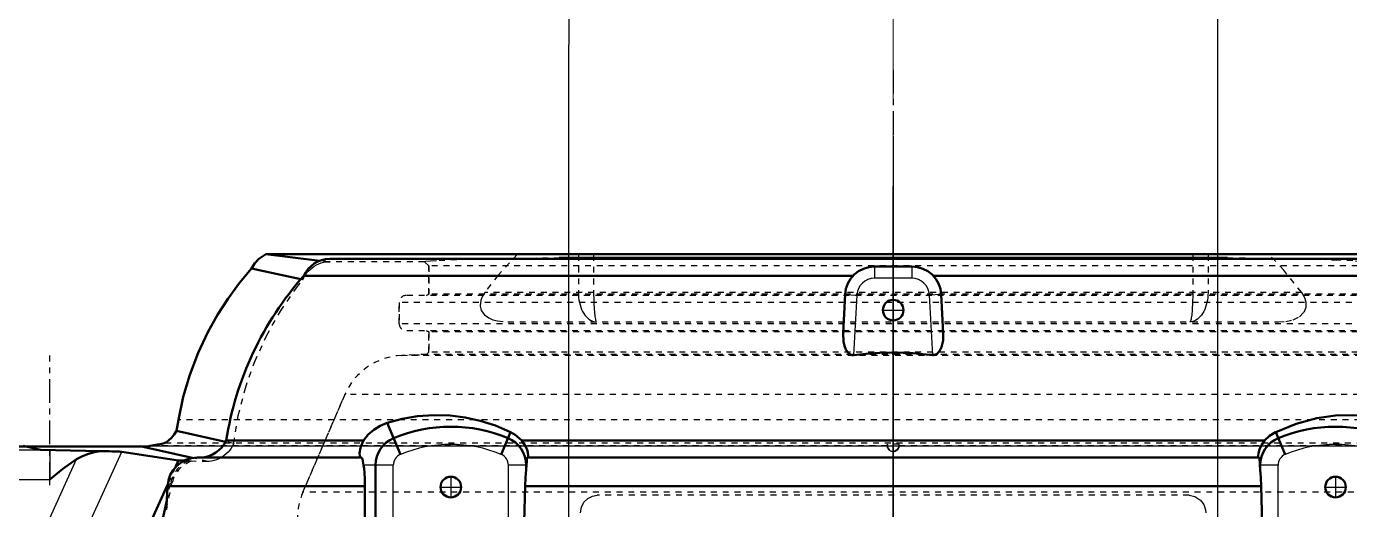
# Model space of a CAD drawing. Header units: millimetres. Extents: x 29178 to 37588, y 1365 to 7305.
# Drawn here: x 30956.5 to 31180.9, y 4047.6 to 4129.5 of the extents above; entities that cross this region are included whole.
import ezdxf

# ---------------------------------------------------------------- set-up
doc = ezdxf.new("R2010")
doc.units = ezdxf.units.MM
for name, pattern in [('CENTER', [7, 4, -1, 1, -1]), ('CENTER2', [28.575, 19.05, -3.175, 3.175, -3.175]), ('Dashed', [2, 1, -1])]:
    doc.linetypes.add(name, pattern=pattern)
for name, color, linetype, lineweight in [('2d ConnectionPoints', 7, 'Continuous', 50), ('AM_0', 7, 'Continuous', 50), ('AM_4', 3, 'Continuous', 25), ('AM_7', 7, 'CENTER', 25), ('AM_9', 6, 'Dashed', 25), ('CENTRO', 1, 'CENTER2', 15)]:
    doc.layers.add(name, color=color, linetype=linetype, lineweight=lineweight)

# ---------------------------------------------------------------- blocks, each defined once
blk = doc.blocks.new('10_SNL_524_620_CAP_0_in_SKFSNL5246201224KH3024_4')
at = {"layer": 'AM_0'}
for p, q in [((-88.82, 6.81), (-88.82, 99.94)), ((-91.7, -95.54), (-91.7, 95.54)), ((-62.33, 64.86), (-58.53, 66.47)), ((-60.88, -62.98), (-60.88, 62.98)), ((-58, 62.03), (-58, -62)), ((-55.93, 62.25), (-56.71, 62.25)), ((-55.93, 62.25), (-56.71, 62.18)), ((-53.16, -62.42), (-53.16, 62.42)), ((-85.66, 8.15), (-79.07, 8.5)), ((-90.4, -3.16), (-90.4, 3.16)), ((-88.82, -99.94), (-88.82, -6.81)), ((-79.07, -8.5), (-85.66, -8.15)), ((-56.71, -62.18), (-55.93, -62.25)), ((-55.93, -62.25), (-56.71, -62.25)), ((-58.53, -66.47), (-62.33, -64.86)), ((-63.9, -85.81), (-58.53, -83.53)), ((56.71, -87.75), (-56.71, -87.75)), ((-53.16, -123.01), (-53.16, -89.56)), ((53.16, -89.56), (-53.16, -89.56)), ((-60.88, -113.09), (-60.88, -89.78)), ((-58, -90.23), (-58, -118))]:
    blk.add_line(p, q, dxfattribs=at)
for points in [[(-62.31, 64.86), (-63.74, 68.31), (-64.68, 71.83), (-65.12, 74.97), (-65.2, 78.07), (-64.93, 81.2), (-64.33, 84.24), (-63.88, 85.8)], [(-60.88, 62.98), (-61.67, 63.82), (-62.3, 64.8), (-62.33, 64.86)], [(-60.88, 62.98), (-60.13, 62.45), (-59.39, 62.1), (-58.75, 61.92), (-58.27, 61.87), (-58.06, 61.9), (-58, 61.97)], [(53.16, 62.42), (47.17, 62.57), (35.18, 62.9), (23.19, 63.21), (10.4, 63.43), (-2.4, 63.49), (-19.33, 63.28), (-36.25, 62.86), (-53.16, 62.42)], [(-56.71, 62.18), (-57.24, 62.14), (-57.64, 62.12), (-57.88, 62.09), (-58, 62.03), (-58, 61.99)], [(-53.16, 62.42), (-54.65, 62.34), (-55.31, 62.28), (-55.93, 62.25)], [(-79.07, 8.5), (-77.87, 8.46), (-76.7, 8.18), (-76.18, 7.93), (-75.6, 7.45), (-75.44, 7.17), (-75.38, 6.85), (-75.38, 6.7)], [(-75.38, -6.7), (-75.62, -4.57), (-75.78, -2.29), (-75.83, 0), (-75.72, 3.35), (-75.38, 6.7)], [(-75.38, -6.7), (-75.39, -6.98), (-75.48, -7.25), (-75.72, -7.58), (-76.3, -8), (-76.97, -8.27), (-77.68, -8.43), (-79.07, -8.5)], [(-58, -61.97), (-58.12, -61.88), (-58.38, -61.87), (-58.79, -61.92), (-59.35, -62.08), (-60, -62.38), (-60.88, -62.98)], [(-58, -61.99), (-58, -62), (-57.94, -62.07), (-57.73, -62.11), (-57.33, -62.13), (-56.71, -62.18)], [(-55.93, -62.25), (-55.31, -62.28), (-54.6, -62.34), (-53.16, -62.42)], [(-53.16, -62.42), (-47.17, -62.57), (-35.18, -62.9), (-23.19, -63.21), (-10.4, -63.43), (2.4, -63.49), (19.33, -63.28), (36.25, -62.86), (53.16, -62.42)], [(-63.88, -85.8), (-64.56, -83.26), (-65.01, -80.64), (-65.2, -77.9), (-65.13, -75.11), (-64.82, -72.58), (-64.26, -70.04), (-63.43, -67.44), (-62.31, -64.86)], [(-62.33, -64.86), (-61.85, -64.07), (-61.25, -63.33), (-60.88, -62.98)], [(-60.88, -89.78), (-61.89, -88.99), (-62.72, -88.07), (-63.41, -86.97), (-63.9, -85.81)], [(-53.16, -89.56), (-54.38, -89.59), (-55.43, -89.65), (-56.13, -89.72), (-56.71, -89.79)], [(-60.88, -89.78), (-60.41, -90.03), (-59.98, -90.21), (-59.43, -90.37), (-59.04, -90.44), (-58.73, -90.46), (-58.29, -90.43), (-58.05, -90.33), (-58, -90.23)], [(-56.71, -89.79), (-57.38, -89.9), (-57.8, -89.99), (-58, -90.18)]]:
    blk.add_lwpolyline(points, dxfattribs=at)
for centre in [(-53, 75), (-83, 0), (-53, -75)]:
    blk.add_circle(centre, 1.75, dxfattribs=at)
for centre, radius, start, end in [((-38.09, 75), 25.15, 157.3029, 202.6971), ((-56.71, 67.24), 4.99, 203, 270), ((-85.4, 3.16), 5, 93.0417, 180), ((-85.4, -3.16), 5, 180, 266.9583), ((-56.71, -67.24), 4.99, 90, 157), ((-38.09, -75), 25.15, 157.3029, 202.6971), ((-56.71, -82.76), 4.99, 203, 270), ((-86.68, -95.39), 5.03, 181.7484, 244.7949), ((-52.37, -58.75), 55, 228.4908, 261.0989), ((-63.01, -117.62), 5.01, 2.56, 64.7949), ((-53, -118), 5.01, 180, 268.153), ((0, 670.88), 795.67, 266.16938, 266.45581)]:
    blk.add_arc(centre, radius, start, end, dxfattribs=at)
at = {"layer": 'AM_4'}
for p, q in [((-56.71, 65.25), (-56.71, 62.18)), ((56.71, 65.25), (-56.71, 65.25)), ((-85.66, 8.15), (-85.56, 6.16)), ((-75.38, 6.7), (-85.56, 6.16)), ((-90.4, 3.16), (-88.4, 3.16)), ((-88.4, 3.16), (-88.4, -3.16)), ((-90.4, -3.16), (-88.4, -3.16)), ((-85.66, -8.15), (-85.56, -6.16)), ((-85.56, -6.16), (-75.38, -6.7)), ((-56.71, -62.18), (-56.71, -65.25)), ((56.71, -65.25), (-56.71, -65.25)), ((-56.71, -84.75), (-56.71, -89.79)), ((56.71, -84.75), (-56.71, -84.75))]:
    blk.add_line(p, q, dxfattribs=at)
for centre, radius, start, end in [((-38.09, 75), 22.15, 157.3439, 202.6561), ((-56.71, 67.24), 1.99, 203, 270), ((-85.4, 3.16), 3, 93.0417, 180), ((-85.4, -3.16), 3, 180, 266.9583), ((-38.09, -75), 22.15, 157.3439, 202.6561), ((-56.71, -67.24), 1.99, 90, 157), ((-56.71, -82.76), 1.99, 203, 270)]:
    blk.add_arc(centre, radius, start, end, dxfattribs=at)
at = {"layer": 'AM_7'}
for p, q in [((-53, 73.16), (-53, 76.84)), ((-54.84, 75), (-51.16, 75)), ((-83, -1.84), (-83, 1.84)), ((-53, -76.84), (-53, -73.16)), ((-54.84, -75), (-51.16, -75))]:
    blk.add_line(p, q, dxfattribs=at)
at = {"layer": 'AM_9'}
for p, q in [((-52.12, 100.1), (-52.12, -100.1)), ((-68.67, 92.97), (-68.67, -92.97)), ((-84.3, 83.75), (-84.3, -83.75)), ((-80.7, 83.75), (-80.7, -83.75)), ((-75.32, 83.32), (-75.32, -83.32)), ((-85.5, 82.55), (-85.5, -82.55)), ((-79.5, 82.55), (-79.5, -82.55)), ((-90.5, 78.75), (-90.5, -78.75)), ((-85.7, 78.75), (-85.7, -78.75)), ((-79.3, 78.75), (-79.3, -78.75)), ((-75.85, 78.75), (-75.85, -78.75)), ((-75.5, 79.1), (-75.5, -79.1)), ((-58, 61.97), (-58, 61.99)), ((-58, -61.99), (-58, 61.99)), ((-58, -61.97), (-58, 61.97)), ((-58, -61.99), (-58, 61.97)), ((-58, -61.99), (-58, -61.97)), ((-90.5, -78.75), (-91.89, -80.14)), ((-90.5, -78.75), (-85.7, -78.75)), ((-85.7, -78.75), (-85.5, -79.1)), ((-79.5, -79.1), (-79.3, -78.75)), ((-79.3, -78.75), (-75.85, -78.75)), ((-75.85, -78.75), (-75.5, -79.1)), ((-75.5, -79.1), (-75.32, -83.32)), ((-84.3, -83.75), (-80.7, -83.75)), ((-58, -117.92), (-58, -90.18)), ((-58, -90.21), (-58, -90.18)), ((-58, -117.71), (-58, -90.21)), ((-58, -90.22), (-58, -90.21)), ((-58, -90.23), (-58, -90.22)), ((-58, -117.62), (-58, -90.27)), ((-68.67, -92.97), (-52.12, -100.1)), ((-58, -117.92), (-58, -117.71))]:
    blk.add_line(p, q, dxfattribs=at)
for centre, radius, start, end in [((-84.3, -82.55), 1.2, 180, 270), ((-80.7, -82.55), 1.2, 270, 0), ((-64.31, -82.85), 11.02, 182.4428, 246.6929), ((-47.76, -89.98), 11.02, 246.6929, 270), ((-63.01, -117.62), 5.01, 359.0294, 2.56), ((-53, -118), 5.01, 179.0294, 180)]:
    blk.add_arc(centre, radius, start, end, dxfattribs=at)
blk = doc.blocks.new('11_SNL_524_620_BASE_0_in_SKFSNL5246201224KH3024_4')
at = {"layer": 'AM_0'}
for p, q in [((-92.5, 106.39), (-92.5, -106.39)), ((-91.89, -56.66), (-91.89, 56.66)), ((-91.36, -97.23), (-92.5, -106.39)), ((-88.23, -100.46), (-90.08, -108.79)), ((-60.69, -113.18), (-62.55, -121.52)), ((-57.94, -118.83), (-59.8, -127.19)), ((-57.51, -121.17), (-57.5, -120.19)), ((-64.42, -121.2), (-62.55, -121.52)), ((-58.98, -130.79), (-57.51, -121.17)), ((-57.51, -121.17), (-56.41, -121.67)), ((-53.51, -122.99), (-16.35, -139.89)), ((-38.66, -125.88), (-50.71, -123.17)), ((-59.8, -127.19), (-60, -188)), ((-59.3, -144.58), (-59.1, -134.39)), ((-60, -147.52), (-59.3, -144.58))]:
    blk.add_line(p, q, dxfattribs=at)
for points in [[(-90.08, -108.79), (-90.94, -108.26), (-91.72, -107.53), (-92.5, -106.39)], [(-64.42, -121.2), (-68.31, -120.37), (-72.05, -119.27), (-75.77, -117.85), (-79.29, -116.2), (-82.22, -114.56), (-84.97, -112.78), (-87.61, -110.85), (-90.08, -108.79)], [(-60.45, -123.59), (-60.64, -123.21), (-60.94, -122.8), (-61.37, -122.34), (-61.89, -121.91), (-62.55, -121.52)], [(-60, -126), (-60.1, -125.38), (-60.21, -124.71), (-60.36, -124.01), (-60.45, -123.59)], [(-60, -126), (-59.89, -126.43), (-59.82, -126.86), (-59.8, -127.19)], [(-59.1, -134.39), (-59.09, -133.87), (-59.08, -133.37), (-59.07, -132.91), (-59.06, -132.48), (-59.05, -132.1), (-59.04, -131.76), (-59.03, -131.46), (-59.01, -131.22), (-59, -131.02), (-58.99, -130.88), (-58.98, -130.79)], [(-59.1, -134.39), (-58.91, -135.39), (-58.62, -136.42), (-58.22, -137.46), (-57.71, -138.47)], [(-54.3, -143), (-54.31, -142.99), (-56.1, -140.81), (-57.71, -138.47)]]:
    blk.add_lwpolyline(points, dxfattribs=at)
at = {"layer": 'AM_4'}
for p, q in [((-30.31, -143.83), (-58.98, -130.79)), ((-31.71, -150.29), (-57.71, -138.47)), ((-59.28, -143), (-54.3, -143)), ((-54.3, -184.65), (-54.3, -143)), ((-59.3, -186.72), (-59.3, -144.58))]:
    blk.add_line(p, q, dxfattribs=at)
at = {"layer": 'AM_7'}
for p, q in [((-123.75, 0), (123.75, 0)), ((-53.3, -143), (-75.3, -143))]:
    blk.add_line(p, q, dxfattribs=at)
at = {"layer": 'AM_9'}
for p, q in [((-60, 126), (-60, 1)), ((-60.45, 123.59), (-60.45, -123.59)), ((-64.42, 121.2), (-64.42, -121.2)), ((-86, 69.26), (-86, -69.26)), ((-81, -65.32), (-81, 65.32)), ((-92.38, 53.38), (-86, 53.38)), ((-92.37, 50.79), (-86, 50.79)), ((-51.62, 50.19), (-51.62, -50.19)), ((-60.28, 0.99), (-60.28, -0.99)), ((-60, 1), (-60.14, 1)), ((-60.14, -1), (-60, -1)), ((-60, -1), (-60, -126)), ((-92.37, -50.79), (-86, -50.79)), ((-92.38, -53.38), (-86, -53.38)), ((-90.5, -78.75), (-91.22, -79.47)), ((-91.22, -79.47), (-91.22, -95.48)), ((-85.7, -78.75), (-90.5, -78.75)), ((-85.5, -79.1), (-85.7, -78.75)), ((-79.3, -78.75), (-79.5, -79.1)), ((-75.85, -78.75), (-79.3, -78.75)), ((-75.5, -79.1), (-75.85, -78.75)), ((-75.32, -83.32), (-75.5, -79.1)), ((-80.7, -83.75), (-84.3, -83.75)), ((-52.12, -100.1), (-68.67, -92.97)), ((-91.22, -95.49), (-91.22, -95.48)), ((-91.22, -95.48), (-91.22, -95.49)), ((-88.15, -100.12), (-88.23, -100.46)), ((-60.39, -111.82), (-60.69, -113.18)), ((-57.34, -116.17), (-57.94, -118.83)), ((-57.34, -116.17), (-57.37, -119.03)), ((-57.5, -120.19), (-57.49, -119.39)), ((-57.49, -119.39), (-57.37, -119.03)), ((-56.41, -121.67), (-53.51, -122.99)), ((-53.81, -122.48), (-53.76, -122.24)), ((-50.71, -123.17), (-53.81, -122.48)), ((-49.17, -123.27), (-53.76, -122.24))]:
    blk.add_line(p, q, dxfattribs=at)
for points in [[(-91.89, 56.66), (-91.83, 61.3), (-91.76, 65.48), (-91.69, 69.15), (-91.62, 72.3), (-91.54, 74.9), (-91.47, 76.93), (-91.39, 78.38), (-91.3, 79.23), (-91.22, 79.47), (-91.22, 79.47)], [(-81, 65.32), (-81.08, 66.57), (-81.37, 67.82), (-81.88, 68.88), (-82.67, 69.68), (-83.51, 70.02), (-84.31, 70.03), (-84.94, 69.86), (-85.55, 69.56), (-86, 69.26)], [(-86, 69.26), (-89.8, 66.22), (-92.5, 63.69)], [(-86, 53.38), (-85.56, 53.37), (-85.13, 53.34), (-84.71, 53.28), (-84.29, 53.2), (-83.89, 53.09), (-83.5, 52.97), (-83.13, 52.82), (-82.79, 52.66), (-82.46, 52.47), (-82.17, 52.27), (-81.9, 52.06), (-81.67, 51.83), (-81.47, 51.59), (-81.3, 51.34), (-81.17, 51.08), (-81.08, 50.82), (-81.02, 50.55), (-81, 50.28)], [(-51.62, 50.19), (-51.4, 51.16), (-50.83, 52.05), (-50.05, 52.66), (-49.16, 52.97), (-48.62, 53.02)], [(-86, 50.79), (-85.56, 50.79), (-85.13, 50.78), (-84.71, 50.77), (-84.29, 50.76), (-83.89, 50.74), (-83.5, 50.72), (-83.13, 50.7), (-82.79, 50.67), (-82.46, 50.64), (-82.17, 50.61), (-81.9, 50.57), (-81.67, 50.54), (-81.47, 50.5), (-81.3, 50.45), (-81.17, 50.41), (-81.08, 50.37), (-81.02, 50.32), (-81, 50.28)], [(-60, 1), (-60.17, 1), (-60.28, 0.99)], [(-60, 1), (-59.91, 1), (-59.83, 0.98), (-59.74, 0.97), (-59.66, 0.94), (-59.58, 0.91), (-59.5, 0.87), (-59.43, 0.82), (-59.36, 0.77), (-59.29, 0.71), (-59.23, 0.64), (-59.18, 0.57), (-59.13, 0.5), (-59.09, 0.42), (-59.06, 0.34), (-59.03, 0.26), (-59.02, 0.17), (-59, 0.09), (-59, 0), (-59, -0.09), (-59.02, -0.17), (-59.03, -0.26), (-59.06, -0.34), (-59.09, -0.42), (-59.13, -0.5), (-59.18, -0.57), (-59.23, -0.64), (-59.29, -0.71), (-59.36, -0.77), (-59.43, -0.82), (-59.5, -0.87), (-59.58, -0.91), (-59.66, -0.94), (-59.74, -0.97), (-59.83, -0.98), (-59.91, -1), (-60, -1)], [(-60.28, -0.99), (-60.11, -1), (-60, -1)], [(-86, -53.38), (-85.56, -53.37), (-85.13, -53.34), (-84.71, -53.28), (-84.29, -53.2), (-83.89, -53.09), (-83.5, -52.97), (-83.13, -52.82), (-82.79, -52.66), (-82.46, -52.47), (-82.17, -52.27), (-81.9, -52.06), (-81.67, -51.83), (-81.47, -51.59), (-81.3, -51.34), (-81.17, -51.08), (-81.08, -50.82), (-81.02, -50.55), (-81, -50.28)], [(-86, -50.79), (-85.56, -50.79), (-85.13, -50.78), (-84.71, -50.77), (-84.29, -50.76), (-83.89, -50.74), (-83.5, -50.72), (-83.13, -50.7), (-82.79, -50.67), (-82.46, -50.64), (-82.17, -50.61), (-81.9, -50.57), (-81.67, -50.54), (-81.47, -50.5), (-81.3, -50.45), (-81.17, -50.41), (-81.08, -50.37), (-81.02, -50.32), (-81, -50.28)], [(-48.62, -53.02), (-49.57, -52.87), (-50.42, -52.43), (-51.07, -51.76), (-51.47, -50.96), (-51.62, -50.19)], [(-91.22, -79.47), (-91.3, -79.25), (-91.38, -78.42), (-91.46, -77), (-91.54, -75), (-91.62, -72.42), (-91.69, -69.29), (-91.76, -65.64), (-91.83, -61.48), (-91.89, -56.86), (-91.89, -56.66)], [(-92.5, -63.69), (-88.91, -66.98), (-86, -69.26)], [(-86, -69.26), (-85.39, -69.65), (-84.72, -69.93), (-83.74, -70.05), (-82.93, -69.83), (-82.22, -69.31), (-81.69, -68.56), (-81.38, -67.86), (-81.17, -67.1), (-81, -65.32)], [(-91.22, -95.49), (-91.26, -96.18), (-91.36, -97.23)], [(-88.15, -100.12), (-88.55, -99.93), (-88.92, -99.71), (-89.28, -99.46), (-89.61, -99.17), (-89.92, -98.86), (-90.2, -98.52), (-90.45, -98.16), (-90.67, -97.78), (-90.85, -97.38), (-91, -96.97), (-91.11, -96.55), (-91.18, -96.11), (-91.21, -95.68), (-91.22, -95.48)], [(-60.39, -111.82), (-65.12, -111.04), (-69.77, -109.84), (-74.29, -108.24), (-78.66, -106.25), (-82.84, -103.89), (-86.79, -101.17), (-88.15, -100.12)], [(-60.39, -111.82), (-59.99, -112.01), (-59.62, -112.23), (-59.26, -112.48), (-58.93, -112.76), (-58.63, -113.07), (-58.35, -113.41), (-58.1, -113.77), (-58, -113.93)], [(-58, -113.93), (-57.8, -114.31), (-57.64, -114.72), (-57.51, -115.13), (-57.41, -115.56), (-57.36, -115.99), (-57.34, -116.17)]]:
    blk.add_lwpolyline(points, dxfattribs=at)
for centre, radius, start, end in [((-84.3, -82.55), 1.2, 180, 270), ((-80.7, -82.55), 1.2, 270, 0), ((-64.31, -82.85), 11.02, 182.4428, 246.6929), ((-47.76, -89.98), 11.02, 246.6929, 270), ((-52.66, -117.36), 5.24, 202.8324, 257.3263), ((-52.66, -117.36), 5, 199.5164, 257.3263)]:
    blk.add_arc(centre, radius, start, end, dxfattribs=at)
blk.add_ellipse((-60.14, 0), major_axis=(0, -1), ratio=0.999848, start_param=6.141083, end_param=9.566881, dxfattribs=at)

msp = doc.modelspace()

# ---------------------------------------------------------------- linework, layer by layer
at = {"color": 7}
for p, q in [((31048.52, 4118.42), (31049.03, 4487.42)), ((31158.52, 4118.42), (31158.52, 4487.17)), ((31048.52, 3833.42), (31048.52, 4118.42)), ((31158.52, 3833.42), (31158.52, 4118.42))]:
    msp.add_line(p, q, dxfattribs=at)
for p, q in [((31103.52, 4110.92), (31103.52, 3885.92)), ((31103.52, 3998.42), (31103.52, 4102.45)), ((30751.92, 4058.42), (31455.12, 4058.42))]:
    msp.add_line(p, q)
at = {"layer": '2d ConnectionPoints'}
for p in [(31103.5, 4077.9), (31103.52, 4073.92), (31103.52, 4073.92)]:
    msp.add_point(p, dxfattribs=at)
at = {"layer": 'CENTRO'}
msp.add_line((31103.52, 2945.29), (31103.52, 4980.86), dxfattribs=at)

# ---------------------------------------------------------------- block references
at = {"rotation": 270}
for name in ['11_SNL_524_620_BASE_0_in_SKFSNL5246201224KH3024_4', '10_SNL_524_620_CAP_0_in_SKFSNL5246201224KH3024_4']:
    msp.add_blockref(name, (31103.5, 3998.4), dxfattribs=at)

doc.saveas('drawing.dxf')
